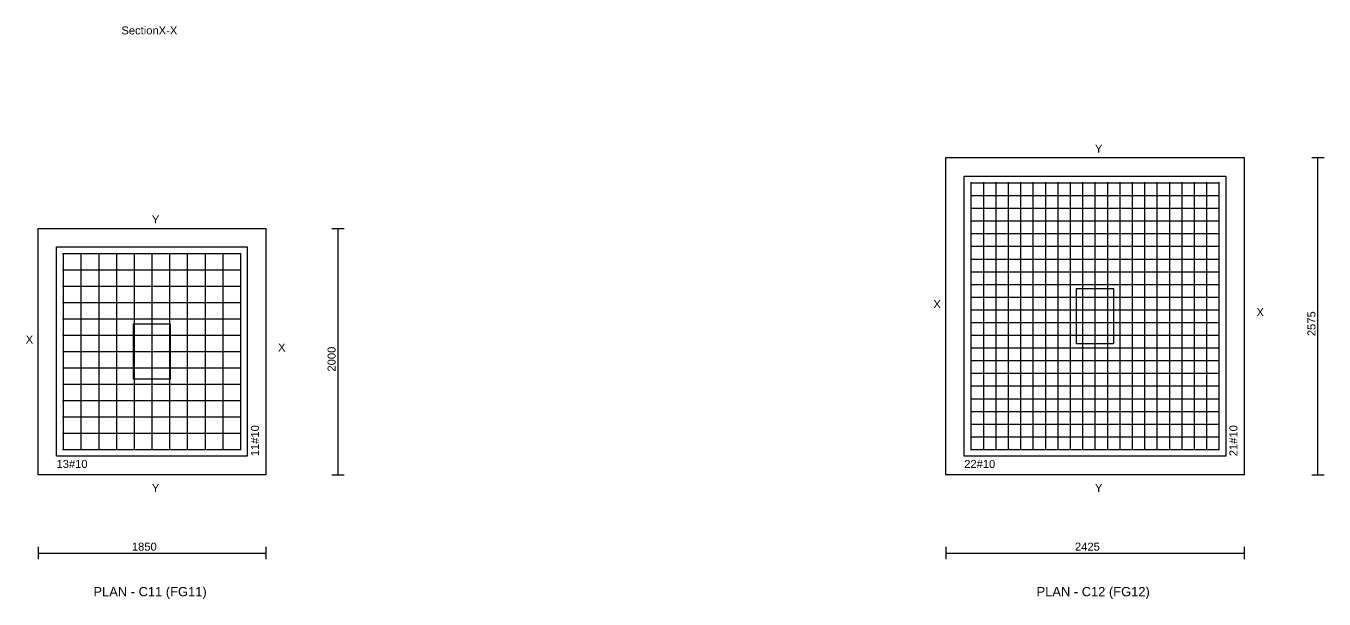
# Model space of a CAD drawing. Extents: x 0 to 27, y -1 to 285.
# Drawn here: x 15 to 25.55, y 29.97 to 34.62 of the extents above; entities that cross this region are included whole.
import ezdxf
from ezdxf.enums import TextEntityAlignment as Align

# ---------------------------------------------------------------- set-up
doc = ezdxf.new("R2010")
doc.units = 0
for name, color, linetype in [('Columns', 4, 'CONTINUOUS'), ('dim_all', 7, 'CONTINUOUS'), ('Footing_Plan', 7, 'CONTINUOUS'), ('Pcc_Plan', 2, 'CONTINUOUS'), ('Plan', 7, 'CONTINUOUS'), ('Plan_Rf_Xdir', 1, 'CONTINUOUS'), ('Plan_Rf_Ydir', 3, 'CONTINUOUS'), ('Section', 2, 'CONTINUOUS'), ('SectionName', 3, 'CONTINUOUS')]:
    doc.layers.add(name, color=color, linetype=linetype)
doc.styles.add('STRUDS_Arial', font='ARIAL.TTF', dxfattribs={"height": 0.04})

msp = doc.modelspace()

# ---------------------------------------------------------------- linework, layer by layer
at = {"layer": 'Columns'}
for p, q in [((23.5375, 32.0375), (23.5375, 32.4875)), ((23.5375, 32.4875), (23.8375, 32.4875)), ((23.8375, 32.4875), (23.8375, 32.0375)), ((15.875, 31.75), (15.875, 32.2)), ((15.875, 32.2), (16.175, 32.2)), ((16.175, 32.2), (16.175, 31.75)), ((23.8375, 32.0375), (23.5375, 32.0375)), ((16.175, 31.75), (15.875, 31.75))]:
    msp.add_line(p, q, dxfattribs=at)
at = {"layer": 'dim_all'}
for p, q in [((25.4487, 33.55), (25.5487, 33.55)), ((25.4987, 30.975), (25.4987, 33.55)), ((17.4876, 32.975), (17.5876, 32.975)), ((17.5376, 30.975), (17.5376, 32.975)), ((17.4876, 30.975), (17.5876, 30.975)), ((25.4487, 30.975), (25.5487, 30.975)), ((15.1, 30.3884), (15.1, 30.2884)), ((16.95, 30.3884), (16.95, 30.2884)), ((22.475, 30.3884), (22.475, 30.2884)), ((24.9, 30.3884), (24.9, 30.2884)), ((15.1, 30.3384), (16.95, 30.3384)), ((22.475, 30.3384), (24.9, 30.3384))]:
    msp.add_line(p, q, dxfattribs=at)
at = {"layer": 'Footing_Plan'}
for p, q in [((22.625, 31.125), (22.625, 33.4)), ((22.625, 33.4), (24.75, 33.4)), ((24.75, 33.4), (24.75, 31.125)), ((15.25, 31.125), (15.25, 32.825)), ((15.25, 32.825), (16.8, 32.825)), ((16.8, 32.825), (16.8, 31.125)), ((16.8, 31.125), (15.25, 31.125)), ((24.75, 31.125), (22.625, 31.125))]:
    msp.add_line(p, q, dxfattribs=at)
at = {"layer": 'Pcc_Plan'}
for p, q in [((22.475, 30.975), (22.475, 33.55)), ((22.475, 33.55), (24.9, 33.55)), ((24.9, 33.55), (24.9, 30.975)), ((15.1, 30.975), (15.1, 32.975)), ((15.1, 32.975), (16.95, 32.975)), ((16.95, 32.975), (16.95, 30.975)), ((16.95, 30.975), (15.1, 30.975)), ((24.9, 30.975), (22.475, 30.975))]:
    msp.add_line(p, q, dxfattribs=at)
at = {"layer": 'Plan_Rf_Xdir'}
for p, q in [((22.675, 33.345), (24.7, 33.345)), ((22.675, 33.2419), (24.7, 33.2419)), ((22.675, 33.1388), (24.7, 33.1388)), ((22.675, 33.0357), (24.7, 33.0357)), ((22.675, 32.9326), (24.7, 32.9326)), ((22.675, 32.8295), (24.7, 32.8295)), ((15.3, 32.77), (16.75, 32.77)), ((22.675, 32.7264), (24.7, 32.7264)), ((15.3, 32.6375), (16.75, 32.6375)), ((22.675, 32.6233), (24.7, 32.6233)), ((15.3, 32.505), (16.75, 32.505)), ((22.675, 32.5202), (24.7, 32.5202)), ((22.675, 32.4172), (24.7, 32.4172)), ((15.3, 32.3725), (16.75, 32.3725)), ((22.675, 32.3141), (24.7, 32.3141)), ((15.3, 32.24), (16.75, 32.24)), ((22.675, 32.211), (24.7, 32.211)), ((15.3, 32.1075), (16.75, 32.1075)), ((22.675, 32.1079), (24.7, 32.1079)), ((15.3, 31.975), (16.75, 31.975)), ((22.675, 32.0048), (24.7, 32.0048)), ((22.675, 31.9017), (24.7, 31.9017)), ((15.3, 31.8425), (16.75, 31.8425)), ((22.675, 31.7986), (24.7, 31.7986)), ((15.3, 31.71), (16.75, 31.71)), ((22.675, 31.6955), (24.7, 31.6955)), ((15.3, 31.5775), (16.75, 31.5775)), ((22.675, 31.5924), (24.7, 31.5924)), ((15.3, 31.445), (16.75, 31.445)), ((22.675, 31.4893), (24.7, 31.4893)), ((22.675, 31.3862), (24.7, 31.3862)), ((15.3, 31.3125), (16.75, 31.3125)), ((22.675, 31.2831), (24.7, 31.2831)), ((15.3, 31.18), (16.75, 31.18)), ((22.675, 31.18), (24.7, 31.18))]:
    msp.add_line(p, q, dxfattribs=at)
at = {"layer": 'Plan_Rf_Ydir'}
for p, q in [((22.68, 33.35), (22.68, 31.175)), ((22.7808, 33.35), (22.7808, 31.175)), ((22.8815, 33.35), (22.8815, 31.175)), ((22.9823, 33.35), (22.9823, 31.175)), ((23.083, 33.35), (23.083, 31.175)), ((23.1838, 33.35), (23.1838, 31.175)), ((23.2845, 33.35), (23.2845, 31.175)), ((23.3853, 33.35), (23.3853, 31.175)), ((23.486, 33.35), (23.486, 31.175)), ((23.5868, 33.35), (23.5868, 31.175)), ((23.6875, 33.35), (23.6875, 31.175)), ((23.7882, 33.35), (23.7882, 31.175)), ((23.889, 33.35), (23.889, 31.175)), ((23.9897, 33.35), (23.9897, 31.175)), ((24.0905, 33.35), (24.0905, 31.175)), ((24.1912, 33.35), (24.1912, 31.175)), ((24.292, 33.35), (24.292, 31.175)), ((24.3927, 33.35), (24.3927, 31.175)), ((24.4935, 33.35), (24.4935, 31.175)), ((24.5942, 33.35), (24.5942, 31.175)), ((24.695, 33.35), (24.695, 31.175)), ((15.305, 32.775), (15.305, 31.175)), ((15.449, 32.775), (15.449, 31.175)), ((15.593, 32.775), (15.593, 31.175)), ((15.737, 32.775), (15.737, 31.175)), ((15.881, 32.775), (15.881, 31.175)), ((16.025, 32.775), (16.025, 31.175)), ((16.169, 32.775), (16.169, 31.175)), ((16.313, 32.775), (16.313, 31.175)), ((16.457, 32.775), (16.457, 31.175)), ((16.601, 32.775), (16.601, 31.175)), ((16.745, 32.775), (16.745, 31.175))]:
    msp.add_line(p, q, dxfattribs=at)

# ---------------------------------------------------------------- texts
at = {"layer": 'dim_all', "style": 'STRUDS_Arial'}
for s, p in [('2575 ', (25.4787, 32.1)), ('2000 ', (17.5176, 31.8125))]:
    msp.add_text(s, height=0.065, rotation=90, dxfattribs=at).set_placement(p)
for s, p in [('1850 ', (15.8625, 30.3584)), ('2425 ', (23.525, 30.3584))]:
    msp.add_text(s, height=0.065, dxfattribs=at).set_placement(p)
at = {"layer": 'Plan', "style": 'STRUDS_Arial'}
for s, p in [('PLAN - C11 (FG11) ', (16.025, 29.9884)), ('PLAN - C12 (FG12) ', (23.6875, 29.9884))]:
    msp.add_text(s, height=0.075, dxfattribs=at).set_placement(p, align=Align.CENTER)
at = {"layer": 'Plan_Rf_Xdir', "style": 'STRUDS_Arial'}
for s, p in [('13#10', (15.25, 31.03)), ('22#10', (22.625, 31.03))]:
    msp.add_text(s, height=0.065, dxfattribs=at).set_placement(p)
at = {"layer": 'Plan_Rf_Ydir', "style": 'STRUDS_Arial'}
for s, p in [('11#10', (16.895, 31.125)), ('21#10', (24.845, 31.125))]:
    msp.add_text(s, height=0.065, rotation=90, dxfattribs=at).set_placement(p)
at = {"layer": 'Section', "style": 'STRUDS_Arial'}
msp.add_text('SectionX-X', height=0.065, dxfattribs=at).set_placement((15.7775, 34.55))
at = {"layer": 'SectionName', "style": 'STRUDS_Arial'}
for s, p in [('Y', (23.6875, 33.59)), ('Y', (16.025, 33.015)), ('X', (22.375, 32.3275)), ('X', (25, 32.2625)), ('X', (15, 32.04)), ('X', (17.05, 31.975)), ('Y', (16.025, 30.835)), ('Y', (23.6875, 30.835))]:
    msp.add_text(s, height=0.065, dxfattribs=at).set_placement(p)

doc.saveas('drawing.dxf')
